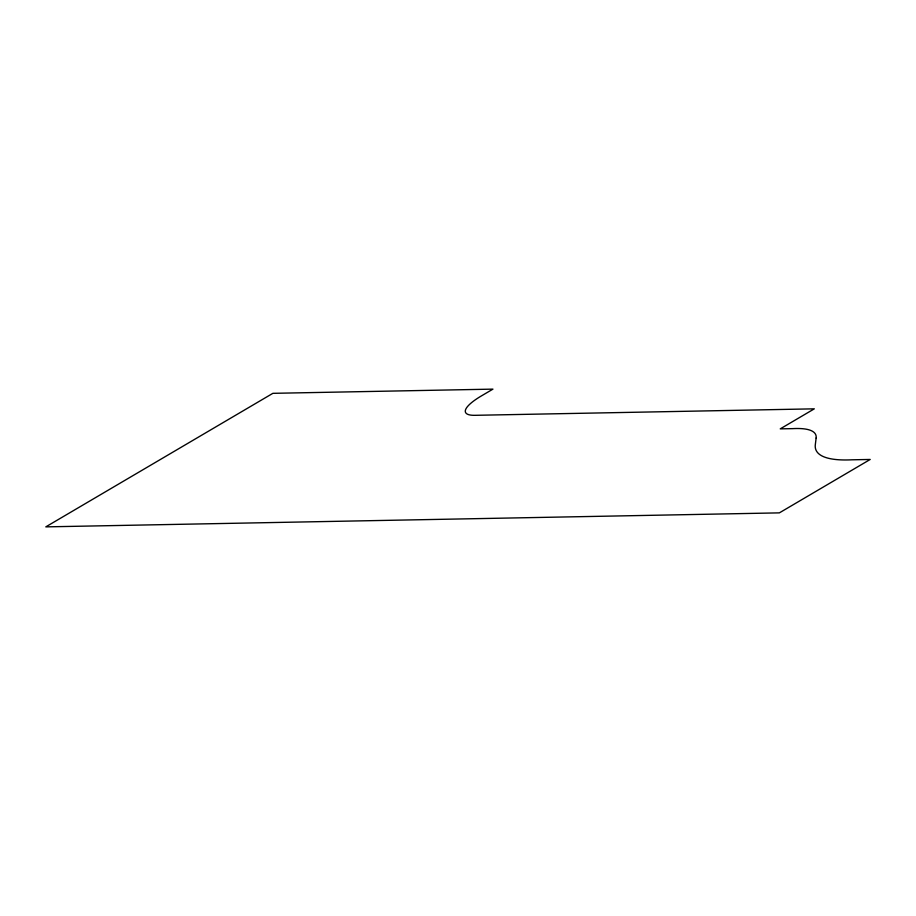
<?xml version="1.0" encoding="UTF-8"?>
<svg xmlns="http://www.w3.org/2000/svg" width="916" height="916" viewBox="0 0 916 916"><rect width="100%" height="100%" fill="white"/><g stroke="black" fill="none" stroke-linecap="round" stroke-linejoin="round"><path stroke-width="1.37" d="M816.133 438.031L815.32 444.672A156.716 38.174 -21.3 0 0 851.857 459.809L870.2 459.454L779.367 512.868L45.8 526.872L272.876 393.33L492.945 389.128L481.587 395.804A46.785 11.393 -21.3 0 0 475.038 415.314L814.313 408.834L780.249 428.871L792.809 428.631A97.68 23.793 -21.3 0 1 816.133 438.031"/></g></svg>
